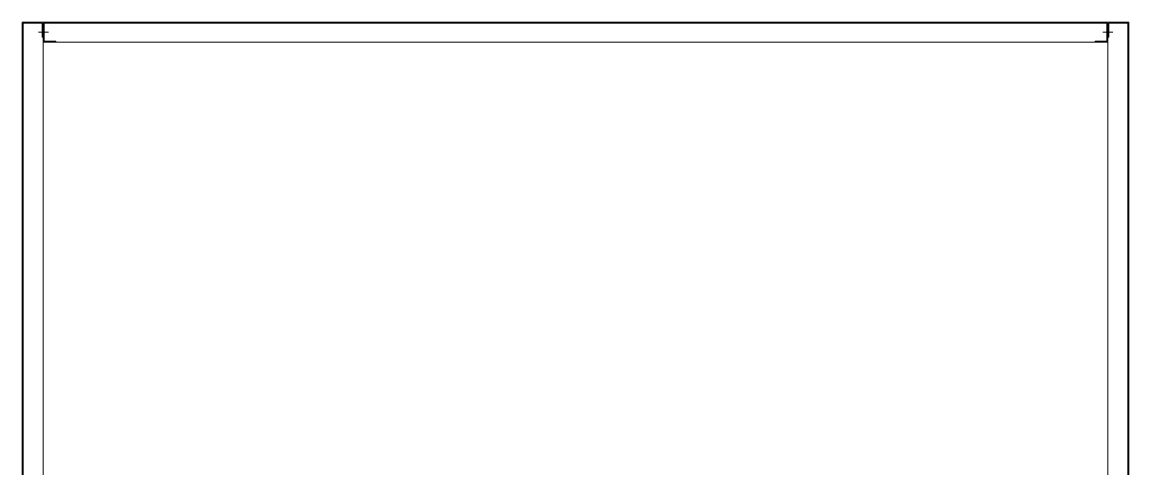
# Model space of a CAD drawing. Header units: millimetres. Extents: x -662756 to 31653, y -141394 to 22156.
# Drawn here: x 21997 to 24197, y 10455 to 11344 of the extents above; entities that cross this region are included whole.
import ezdxf

# ---------------------------------------------------------------- set-up
doc = ezdxf.new("R2010")
doc.units = ezdxf.units.MM
doc.linetypes.add('CENTER', pattern=[2, 1.25, -0.25, 0.25, -0.25])
doc.layers.add('center', color=1, linetype='CENTER')

# ---------------------------------------------------------------- blocks, each defined once
blk = doc.blocks.new('2')
at = {"lineweight": 20}
for p, q in [((21997.3, 11343.8), (21997.3, 9043.8)), ((21997.3, 11343.8), (24197.3, 11343.8)), ((21999.3, 11341.8), (21999.3, 9068.8)), ((21999.3, 11341.8), (22037.3, 11341.8)), ((22037.3, 11341.8), (22037.3, 11313.8)), ((22039.3, 9043.8), (22039.3, 11343.8)), ((24153.3, 11341.8), (22041.3, 11341.8)), ((22041.3, 11341.8), (22041.3, 11305.8)), ((24153.3, 11341.8), (24153.3, 11305.8)), ((24155.3, 9043.8), (24155.3, 11343.8)), ((24195.3, 11341.8), (24157.3, 11341.8)), ((24157.3, 11341.8), (24157.3, 11313.8)), ((24195.3, 11341.8), (24195.3, 9068.8)), ((24197.3, 11343.8), (24197.3, 9043.8)), ((22039.3, 11313.8), (22037.3, 11313.8)), ((24155.3, 11313.8), (24157.3, 11313.8)), ((22039.3, 11303.8), (24155.3, 11303.8)), ((22041.3, 11305.8), (22064.3, 11305.8)), ((22064.3, 11305.8), (22064.3, 11303.8)), ((24153.3, 11305.8), (24130.3, 11305.8)), ((24130.3, 11303.8), (24130.3, 11305.8))]:
    blk.add_line(p, q, dxfattribs=at)
at = {"color": 7, "lineweight": 20}
for p, q in [((21997.3, 9098.9), (21997.3, 11340.7)), ((22039.3, 11340.7), (22039.3, 9098.9)), ((24155.3, 11340.7), (24155.3, 9098.9)), ((24197.3, 9098.9), (24197.3, 11340.7))]:
    blk.add_line(p, q, dxfattribs=at)
at = {"color": 7, "lineweight": 20, "ltscale": 0.010655}
blk.add_line((24197.3, 11327.9), (24197.3, 11340.7), dxfattribs=at)
at = {"color": 7, "lineweight": 20, "ltscale": 0.003429}
blk.add_line((24197.3, 11327.9), (24197.3, 11323.8), dxfattribs=at)
at = {"layer": 'center', "lineweight": 20}
for p, q in [((22029.6, 11323.8), (22049.6, 11323.8)), ((24165.4, 11323.8), (24145.4, 11323.8))]:
    blk.add_line(p, q, dxfattribs=at)

msp = doc.modelspace()

# ---------------------------------------------------------------- block references
msp.add_blockref('2', (0, 0))

doc.saveas('drawing.dxf')
